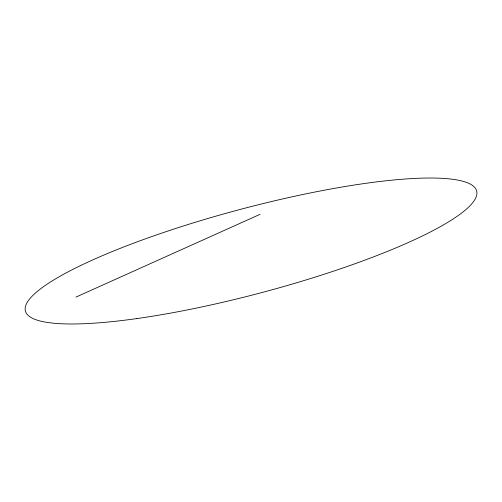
<?xml version="1.0" encoding="UTF-8"?>
<svg xmlns="http://www.w3.org/2000/svg" width="502" height="502" viewBox="0 0 502 502"><rect width="100%" height="100%" fill="white"/><g stroke="black" fill="none" stroke-linecap="round" stroke-linejoin="round"><path stroke-width="0.75" d="M75.984 297.077L260.124 214.291M136.349 318.651A233.486 42.952 -14.9 0 0 476.9 193.452A233.486 42.952 -14.9 0 0 139.751 240.897A233.486 42.952 -14.9 0 0 136.349 318.651"/></g></svg>
